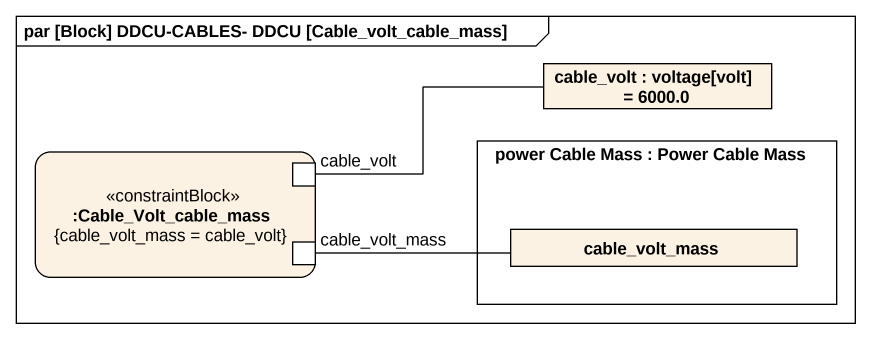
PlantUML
@startuml
mainframe par [Block] DDCU-CABLES- DDCU [Cable_volt_cable_mass]
rectangle "cable_volt : voltage[volt] = 6000.0" as cable_volt
rectangle ":Cable_Volt_cable_mass\n{cable_volt_mass = cable_volt}" as Cable_Volt_cable_mass <<constraintBlock>> {
  port "cable_volt" as cable_volt_2
  port "cable_volt_mass" as cable_volt_mass_2
}
rectangle "power Cable Mass : Power Cable Mass" as power_Cable_Mass {
  rectangle cable_volt_mass
}
cable_volt_2 -right- cable_volt
cable_volt_mass_2 -right- cable_volt_mass
@enduml
